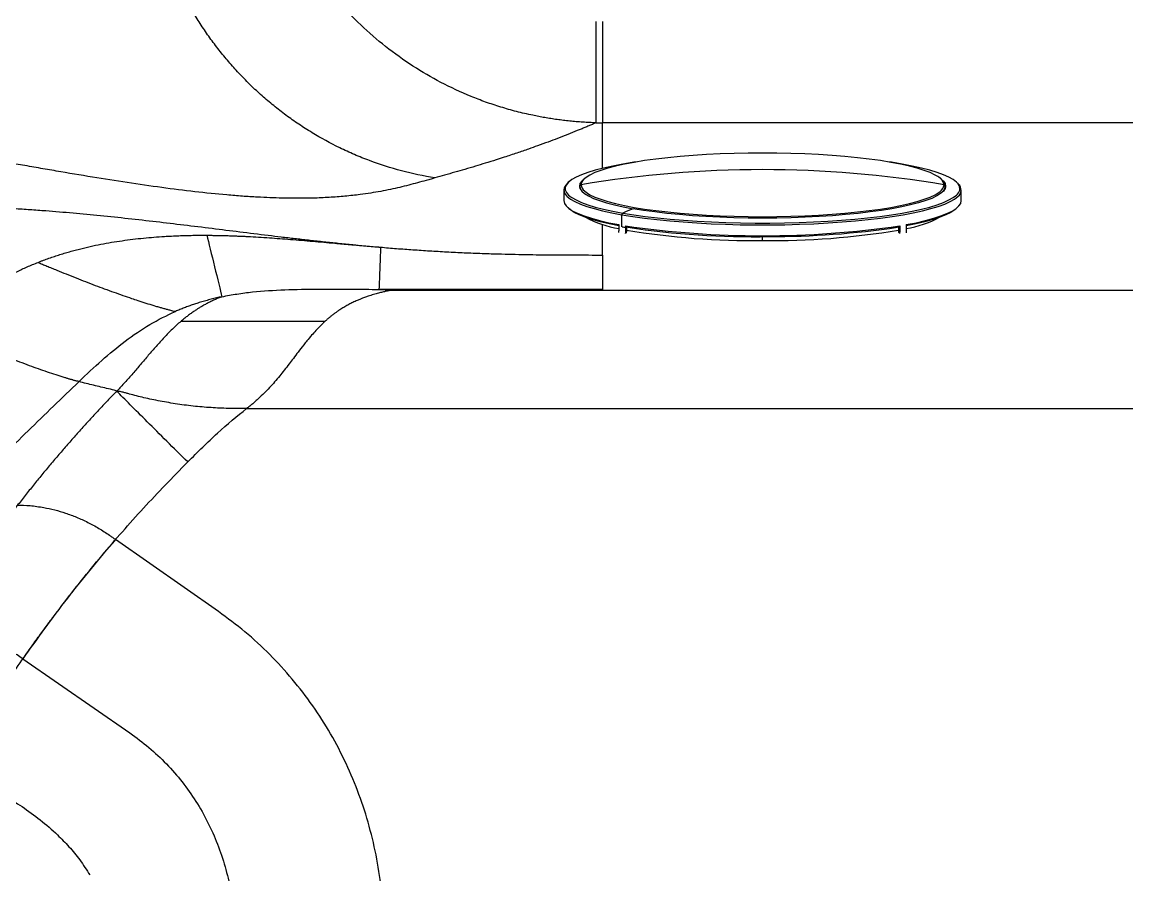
# Model space of a CAD drawing. Extents: x 0 to 84, y -21 to 126.
# Drawn here: x 25.87 to 39.67, y 15.25 to 25.89 of the extents above; entities that cross this region are included whole.
import ezdxf

# ---------------------------------------------------------------- set-up
doc = ezdxf.new("R2010")
doc.units = 0
doc.header["$MEASUREMENT"] = 0
doc.layers.add('1', color=4, linetype='Continuous')

# ---------------------------------------------------------------- blocks, each defined once
blk = doc.blocks.new('PRODIGY')
at = {"layer": '1', "color": 3, "linetype": 'Continuous', "lineweight": 25}
for p, q in [((33.041, 24.635), (33.123, 24.635)), ((44.893, 24.635), (33.123, 24.635)), ((33.123, 24.065), (33.123, 24.635)), ((32.87, 23.915), (32.857, 23.9)), ((37.562, 23.879), (37.561, 23.881)), ((32.638, 23.795), (32.638, 23.664)), ((32.837, 23.846), (32.836, 23.83)), ((32.836, 23.83), (32.836, 23.827)), ((32.837, 23.846), (32.837, 23.842)), ((37.403, 23.849), (37.406, 23.836)), ((37.404, 23.83), (37.404, 23.846)), ((37.404, 23.83), (37.405, 23.826)), ((37.602, 23.664), (37.602, 23.795)), ((33.365, 23.337), (33.365, 23.488)), ((33.123, 22.985), (33.123, 23.368)), ((33.324, 23.364), (33.324, 23.286)), ((33.408, 23.349), (33.408, 23.33)), ((33.408, 23.33), (33.408, 23.271)), ((33.421, 23.347), (33.421, 23.274)), ((33.436, 23.344), (33.436, 23.331)), ((36.805, 23.344), (36.805, 23.331)), ((36.819, 23.347), (36.819, 23.332)), ((36.819, 23.332), (36.819, 23.274)), ((36.833, 23.349), (36.833, 23.271)), ((36.916, 23.364), (36.916, 23.286)), ((33.326, 23.267), (33.324, 23.286)), ((33.408, 23.271), (33.405, 23.253)), ((33.421, 23.274), (33.408, 23.271)), ((33.42, 23.259), (33.421, 23.274)), ((35.12, 23.164), (35.12, 23.214)), ((35.199, 23.229), (35.199, 23.214)), ((36.819, 23.274), (36.821, 23.26)), ((36.833, 23.271), (36.819, 23.274)), ((36.835, 23.253), (36.833, 23.271)), ((33.123, 22.985), (33.123, 22.554)), ((30.33, 22.556), (30.487, 22.544)), ((30.487, 22.544), (44.014, 22.544)), ((27.054, 21.285), (27.049, 21.291)), ((27.049, 21.291), (27.059, 21.289)), ((28.677, 21.068), (44.014, 21.068)), ((27.941, 20.401), (27.937, 20.397)), ((28.325, 18.534), (27.039, 19.434)), ((25.881, 17.944), (27.22, 17.019))]:
    blk.add_line(p, q, dxfattribs=at)
at = {"layer": '1', "color": 3, "linetype": 'Continuous', "lineweight": 25, "flags": 128}
for points in [[(33.56, 24.149), (33.512, 24.142), (33.377, 24.12), (33.251, 24.096), (33.136, 24.071), (33.032, 24.044), (32.94, 24.016), (32.86, 23.987), (32.793, 23.957), (32.739, 23.926), (32.713, 23.908)], [(35.12, 24.258), (34.942, 24.256), (34.766, 24.253), (34.591, 24.247), (34.42, 24.238), (34.253, 24.227), (34.091, 24.214), (33.936, 24.199), (33.788, 24.182), (33.648, 24.163), (33.517, 24.141), (33.396, 24.118), (33.286, 24.094), (33.187, 24.068), (33.1, 24.041), (33.026, 24.013), (32.964, 23.983), (32.916, 23.953), (32.881, 23.923), (32.88, 23.922)], [(37.308, 23.965), (37.276, 23.983), (37.215, 24.013), (37.14, 24.041), (37.053, 24.068), (36.954, 24.094), (36.844, 24.118), (36.723, 24.141), (36.593, 24.163), (36.453, 24.182), (36.305, 24.199), (36.149, 24.214), (35.988, 24.227), (35.821, 24.238), (35.649, 24.247), (35.475, 24.253), (35.298, 24.256), (35.12, 24.258)], [(36.864, 24.12), (36.729, 24.142), (36.681, 24.149)], [(37.551, 23.887), (37.543, 23.894), (37.502, 23.926), (37.448, 23.957), (37.38, 23.987), (37.3, 24.016), (37.208, 24.044), (37.104, 24.071), (36.989, 24.096), (36.864, 24.12)], [(32.713, 23.908), (32.697, 23.894), (32.67, 23.863), (32.656, 23.83), (32.656, 23.798), (32.67, 23.766), (32.697, 23.734), (32.713, 23.721)], [(32.866, 23.913), (32.862, 23.908), (32.84, 23.877), (32.833, 23.846), (32.84, 23.814), (32.862, 23.783), (32.897, 23.752), (32.945, 23.722), (33.008, 23.692), (33.083, 23.664), (33.17, 23.636), (33.27, 23.61), (33.381, 23.585), (33.503, 23.562)], [(32.88, 23.922), (32.86, 23.892), (32.853, 23.861)], [(37.339, 23.943), (37.344, 23.939), (37.379, 23.908), (37.4, 23.877), (37.407, 23.846), (37.4, 23.814), (37.379, 23.783), (37.344, 23.752), (37.295, 23.722), (37.233, 23.692), (37.158, 23.664), (37.07, 23.636), (36.97, 23.61), (36.859, 23.585), (36.737, 23.562), (36.605, 23.541), (36.464, 23.522), (36.315, 23.504), (36.158, 23.489), (35.995, 23.476), (35.827, 23.465), (35.654, 23.456), (35.478, 23.45), (35.3, 23.446), (35.12, 23.445), (34.941, 23.446), (34.763, 23.45), (34.586, 23.456), (34.414, 23.465), (34.245, 23.476), (34.082, 23.489), (33.925, 23.504), (33.776, 23.522), (33.635, 23.541), (33.503, 23.562)], [(32.895, 23.785), (32.916, 23.768), (32.964, 23.738), (33.026, 23.709), (33.1, 23.68), (33.187, 23.653), (33.286, 23.627), (33.396, 23.603), (33.517, 23.58), (33.648, 23.559), (33.788, 23.539), (33.936, 23.522), (34.091, 23.507), (34.253, 23.494), (34.42, 23.483), (34.591, 23.474), (34.766, 23.468), (34.942, 23.465), (35.12, 23.463), (35.298, 23.465), (35.475, 23.468), (35.649, 23.474), (35.821, 23.483), (35.988, 23.494), (36.149, 23.507), (36.305, 23.522), (36.453, 23.539), (36.593, 23.559), (36.723, 23.58), (36.844, 23.603), (36.954, 23.627), (37.053, 23.653), (37.14, 23.68), (37.215, 23.709), (37.276, 23.738), (37.325, 23.768), (37.337, 23.778)], [(33.377, 23.509), (33.512, 23.487), (33.656, 23.467), (33.808, 23.448), (33.968, 23.432), (34.134, 23.418), (34.306, 23.406), (34.482, 23.397), (34.662, 23.39), (34.844, 23.385), (35.028, 23.383), (35.212, 23.383), (35.396, 23.385), (35.579, 23.39), (35.758, 23.397), (35.935, 23.406), (36.106, 23.418), (36.272, 23.432), (36.432, 23.448), (36.584, 23.467), (36.729, 23.487), (36.864, 23.509), (36.989, 23.532), (37.104, 23.558), (37.208, 23.584), (37.3, 23.612), (37.38, 23.641), (37.448, 23.672), (37.502, 23.702), (37.543, 23.734), (37.554, 23.745)], [(37.381, 23.786), (37.376, 23.78), (37.363, 23.768)], [(32.638, 23.664), (32.646, 23.63), (32.667, 23.598), (32.703, 23.565), (32.753, 23.533), (32.816, 23.502), (32.893, 23.472), (32.983, 23.443), (33.085, 23.415), (33.199, 23.388), (33.324, 23.364)], [(32.672, 23.724), (32.682, 23.714), (32.723, 23.683), (32.778, 23.652), (32.845, 23.621), (32.926, 23.592), (33.019, 23.564), (33.123, 23.537), (33.239, 23.512), (33.365, 23.488)], [(32.713, 23.721), (32.739, 23.702), (32.793, 23.672), (32.86, 23.641), (32.94, 23.612), (33.032, 23.584), (33.136, 23.558), (33.251, 23.532), (33.377, 23.509)], [(33.365, 23.488), (33.501, 23.466), (33.646, 23.445), (33.8, 23.427), (33.961, 23.411), (34.128, 23.397), (34.301, 23.385), (34.478, 23.375), (34.659, 23.368), (34.842, 23.363), (35.027, 23.361), (35.213, 23.361), (35.398, 23.363), (35.582, 23.368), (35.763, 23.375), (35.94, 23.385), (36.113, 23.397), (36.28, 23.411), (36.441, 23.427), (36.594, 23.445), (36.739, 23.466), (36.875, 23.488), (37.001, 23.512), (37.117, 23.537), (37.222, 23.564), (37.314, 23.592), (37.395, 23.621), (37.463, 23.652), (37.518, 23.683), (37.559, 23.714), (37.563, 23.719)], [(36.916, 23.364), (37.042, 23.388), (37.156, 23.415), (37.258, 23.443), (37.347, 23.472), (37.424, 23.502), (37.488, 23.533), (37.538, 23.565), (37.573, 23.598), (37.595, 23.63), (37.602, 23.664)], [(33.324, 23.35), (33.203, 23.375), (33.092, 23.401), (32.993, 23.428), (32.905, 23.457), (32.831, 23.487), (32.769, 23.517), (32.721, 23.549), (32.693, 23.572)], [(37.547, 23.572), (37.52, 23.549), (37.471, 23.517), (37.41, 23.487), (37.335, 23.457), (37.248, 23.428), (37.149, 23.401), (37.038, 23.375), (36.916, 23.35)]]:
    blk.add_lwpolyline(points, dxfattribs=at)
at = {"layer": '1', "color": 3, "linetype": 'Continuous', "lineweight": 25}
for centre, radius, start, end in [((35.12, 10.409), 13.642, 89.9992, 99.5655), ((35.12, 10.409), 13.642, 80.4345, 90.0008), ((36.323, 17.616), 6.526, 85.2491, 85.6184), ((32.737, 23.796), 0.097, 128.3423, 227.5172), ((37.241, 23.832), 0.149, 11.1993, 63.3566), ((37.311, 23.844), 0.0909, 320.3328, 56.1066), ((37.489, 23.814), 0.0954, 312.9349, 49.1809), ((32.856, 23.841), 0.0195, 99.2177, 176.6102), ((32.949, 23.854), 0.113, 185.9617, 232.2344), ((32.964, 23.872), 0.111, 185.8762, 231.6961), ((37.272, 23.874), 0.116, 304.2976, 353.499), ((37.503, 23.795), 0.097, 308.3423, 47.5167), ((33.388, 23.489), 0.0229, 120.0734, 183.1272), ((36.713, 15.811), 8.39, 112.4964, 113.4348), ((33.577, 24.751), 1.458, 242.668, 260.0032), ((34.299, 28.669), 5.413, 260.0668, 260.5205), ((35.12, 35.171), 11.946, 261.7572, 278.2428), ((35.042, 34.231), 11.018, 261.62, 270.8186), ((35.225, 33.983), 10.768, 269.8631, 278.4372), ((36.663, 24.751), 1.458, 279.9967, 297.3321), ((35.014, 32.859), 9.695, 260.547, 270.6292), ((35.227, 32.859), 9.695, 269.3708, 279.453)]:
    blk.add_arc(centre, radius, start, end, dxfattribs=at)
for points, knots in [([(33.041, 24.635), (33.027, 24.636), (32.999, 24.637), (32.958, 24.638), (32.916, 24.641), (32.875, 24.643), (32.834, 24.646), (32.793, 24.649), (32.753, 24.653), (32.713, 24.657), (32.673, 24.661), (32.633, 24.666), (32.594, 24.671), (32.555, 24.676), (32.516, 24.681), (32.477, 24.687), (32.439, 24.693), (32.401, 24.7), (32.363, 24.707), (32.325, 24.714), (32.288, 24.721), (32.195, 24.74), (32.049, 24.774), (31.852, 24.83), (31.663, 24.893), (31.411, 24.99), (31.104, 25.132), (30.747, 25.341), (30.412, 25.58), (30.097, 25.855), (29.81, 26.157), (29.55, 26.489), (29.324, 26.845), (29.165, 27.159), (29.057, 27.419), (28.985, 27.618), (28.923, 27.82), (28.882, 27.982), (28.856, 28.1), (28.841, 28.174), (28.828, 28.249), (28.815, 28.324), (28.804, 28.399), (28.795, 28.475), (28.786, 28.551), (28.779, 28.628), (28.773, 28.705), (28.769, 28.782), (28.767, 28.834), (28.766, 28.86)], [0, 0, 0, 0, 0.00639, 0.012745, 0.019066, 0.025351, 0.031602, 0.037818, 0.043999, 0.050145, 0.056256, 0.062333, 0.068374, 0.07438, 0.080352, 0.086288, 0.09219, 0.098056, 0.103888, 0.109685, 0.115446, 0.121173, 0.152879, 0.183862, 0.214122, 0.24366, 0.306598, 0.36753, 0.430958, 0.49275, 0.556366, 0.619139, 0.682793, 0.74624, 0.777881, 0.809622, 0.841472, 0.873434, 0.884757, 0.896115, 0.90751, 0.918941, 0.930408, 0.941913, 0.953455, 0.965035, 0.976652, 0.988307, 1, 1, 1, 1]), ([(31.028, 23.947), (30.885, 23.97), (30.747, 24), (30.475, 24.072), (30.343, 24.115), (30.149, 24.187), (30.086, 24.212), (29.961, 24.266), (29.9, 24.294), (29.721, 24.381), (29.606, 24.444), (29.438, 24.546), (29.382, 24.581), (29.274, 24.654), (29.221, 24.692), (29.116, 24.769), (29.065, 24.809), (28.965, 24.89), (28.917, 24.931), (28.822, 25.015), (28.775, 25.058), (28.684, 25.147), (28.639, 25.192), (28.552, 25.285), (28.51, 25.332), (28.427, 25.427), (28.387, 25.475), (28.308, 25.575), (28.269, 25.626), (28.213, 25.703), (28.195, 25.729), (28.159, 25.781), (28.141, 25.808), (28.089, 25.887), (28.055, 25.94), (27.989, 26.049), (27.957, 26.105), (27.896, 26.218), (27.866, 26.275), (27.809, 26.391), (27.782, 26.449), (27.705, 26.626), (27.658, 26.745), (27.574, 26.991), (27.537, 27.117), (27.473, 27.377), (27.446, 27.51), (27.403, 27.778), (27.388, 27.913), (27.373, 28.119), (27.37, 28.188), (27.366, 28.328), (27.365, 28.398), (27.367, 28.469)], [0, 0, 0, 0, 0.0625, 0.0625, 0.125, 0.125, 0.15625, 0.15625, 0.1875, 0.1875, 0.25, 0.25, 0.28125, 0.28125, 0.3125, 0.3125, 0.34375, 0.34375, 0.375, 0.375, 0.40625, 0.40625, 0.4375, 0.4375, 0.46875, 0.46875, 0.5, 0.5, 0.53125, 0.53125, 0.546875, 0.546875, 0.5625, 0.5625, 0.59375, 0.59375, 0.625, 0.625, 0.65625, 0.65625, 0.6875, 0.6875, 0.75, 0.75, 0.8125, 0.8125, 0.875, 0.875, 0.9375, 0.9375, 0.96875, 0.96875, 1, 1, 1, 1]), ([(33.041, 24.635), (33.041, 24.665), (33.041, 24.718), (33.041, 24.863), (33.041, 24.956), (33.041, 25.176), (33.041, 25.304), (33.042, 25.585), (33.042, 25.738), (33.042, 25.899)], [0, 0, 0, 0, 0.25, 0.25, 0.5, 0.5, 0.75, 0.75, 1, 1, 1, 1]), ([(33.123, 25.899), (33.123, 25.82), (33.123, 25.742), (33.123, 25.59), (33.123, 25.515), (33.123, 25.372), (33.123, 25.304), (33.123, 25.174), (33.123, 25.114), (33.123, 25.002), (33.123, 24.951), (33.123, 24.859), (33.123, 24.818), (33.123, 24.747), (33.123, 24.718), (33.123, 24.668), (33.123, 24.649), (33.123, 24.635)], [0, 0, 0, 0, 0.125, 0.125, 0.25, 0.25, 0.375, 0.375, 0.5, 0.5, 0.625, 0.625, 0.75, 0.75, 0.875, 0.875, 1, 1, 1, 1]), ([(33.041, 24.635), (33.026, 24.629), (32.996, 24.616), (32.949, 24.596), (32.902, 24.577), (32.854, 24.557), (32.783, 24.528), (32.685, 24.489), (32.564, 24.441), (32.438, 24.394), (32.317, 24.35), (32.188, 24.304), (32.049, 24.256), (31.914, 24.212), (31.782, 24.169), (31.662, 24.132), (31.531, 24.092), (31.405, 24.055), (31.276, 24.018), (31.152, 23.982), (31.068, 23.958), (31.028, 23.947)], [0, 0, 0, 0, 0.024626, 0.04952, 0.074676, 0.100092, 0.125765, 0.18742, 0.251886, 0.312438, 0.378115, 0.432722, 0.504151, 0.581259, 0.629598, 0.695844, 0.754213, 0.818284, 0.87776, 0.940326, 1, 1, 1, 1]), ([(31.028, 23.947), (31.013, 23.942), (30.977, 23.932), (30.904, 23.912), (30.811, 23.886), (30.702, 23.857), (30.59, 23.829), (30.474, 23.803), (30.315, 23.772), (30.129, 23.742), (29.911, 23.718), (29.714, 23.703), (29.517, 23.694), (29.32, 23.692), (29.091, 23.694), (28.858, 23.704), (28.625, 23.718), (28.367, 23.739), (28.032, 23.773), (27.614, 23.826), (27.186, 23.888), (26.745, 23.958), (26.376, 24.02), (26.076, 24.072), (25.89, 24.104), (25.741, 24.13), (25.629, 24.149), (25.516, 24.169), (25.439, 24.182), (25.401, 24.188)], [0, 0, 0, 0, 0.01491, 0.035286, 0.070376, 0.105192, 0.139661, 0.173719, 0.207315, 0.272976, 0.316568, 0.358249, 0.398246, 0.432749, 0.466815, 0.517332, 0.546588, 0.575851, 0.634382, 0.692898, 0.753126, 0.812849, 0.875238, 0.905984, 0.937417, 0.95263, 0.96813, 0.98392, 1, 1, 1, 1]), ([(32.706, 23.904), (32.698, 23.899), (32.689, 23.893), (32.684, 23.886), (32.683, 23.885)], [0, 0, 0, 0, 0.876653, 1, 1, 1, 1]), ([(32.857, 23.9), (32.856, 23.9), (32.848, 23.89), (32.84, 23.87), (32.838, 23.85), (32.837, 23.841)], [0, 0, 0, 0, 0.020063, 0.562438, 1, 1, 1, 1]), ([(37.355, 23.932), (37.344, 23.942), (37.333, 23.952), (37.316, 23.962), (37.316, 23.962)], [0, 0, 0, 0, 0.98085, 1, 1, 1, 1]), ([(24.811, 23.606), (24.842, 23.605), (24.906, 23.604), (25.002, 23.601), (25.098, 23.598), (25.194, 23.595), (25.29, 23.591), (25.387, 23.587), (25.484, 23.582), (25.581, 23.577), (25.678, 23.572), (25.776, 23.566), (25.874, 23.56), (25.972, 23.553), (26.07, 23.546), (26.363, 23.524), (26.857, 23.48), (27.431, 23.417), (27.896, 23.361), (28.244, 23.319), (28.594, 23.275), (28.882, 23.239), (29.111, 23.212), (29.279, 23.192), (29.45, 23.173), (29.624, 23.153), (29.801, 23.135), (29.981, 23.116), (30.165, 23.099), (30.289, 23.088), (30.351, 23.083)], [0, 0, 0, 0, 0.017146, 0.034337, 0.051573, 0.068855, 0.086182, 0.103556, 0.120976, 0.138443, 0.155956, 0.173517, 0.191124, 0.208779, 0.226482, 0.244232, 0.367217, 0.49351, 0.555869, 0.619608, 0.682092, 0.746238, 0.775986, 0.8063, 0.83718, 0.868622, 0.900627, 0.933192, 0.966316, 1, 1, 1, 1]), ([(26.073, 22.893), (26.084, 22.898), (26.107, 22.907), (26.141, 22.92), (26.175, 22.932), (26.209, 22.944), (26.243, 22.956), (26.277, 22.968), (26.311, 22.979), (26.346, 22.99), (26.38, 23.001), (26.415, 23.011), (26.45, 23.022), (26.484, 23.031), (26.519, 23.041), (26.554, 23.05), (26.622, 23.068), (26.723, 23.092), (26.856, 23.12), (26.989, 23.144), (27.166, 23.171), (27.386, 23.198), (27.593, 23.214), (27.74, 23.222), (27.829, 23.226), (27.917, 23.229), (28.005, 23.231), (28.092, 23.232), (28.151, 23.231), (28.18, 23.231)], [0, 0, 0, 0, 0.0166753, 0.0333661, 0.0500729, 0.0667964, 0.0835373, 0.1002965, 0.1170746, 0.1338726, 0.1506914, 0.1675323, 0.1843963, 0.2012848, 0.2181992, 0.2351398, 0.2521064, 0.3167809, 0.3807312, 0.4439653, 0.5064999, 0.6332965, 0.7560469, 0.7973426, 0.838388, 0.8791769, 0.9197073, 0.9599803, 1, 1, 1, 1]), ([(28.18, 23.231), (28.197, 23.231), (28.231, 23.231), (28.282, 23.23), (28.334, 23.229), (28.385, 23.228), (28.436, 23.227), (28.487, 23.225), (28.539, 23.223), (28.59, 23.221), (28.641, 23.219), (28.765, 23.212), (28.959, 23.201), (29.229, 23.18), (29.502, 23.157), (29.718, 23.138), (29.873, 23.124), (29.968, 23.116), (30.064, 23.108), (30.159, 23.099), (30.255, 23.091), (30.319, 23.085), (30.351, 23.083)], [0, 0, 0, 0, 0.024181, 0.04833, 0.072449, 0.096539, 0.120603, 0.144642, 0.168658, 0.192654, 0.216631, 0.24059, 0.36524, 0.48714, 0.61493, 0.740161, 0.783269, 0.826464, 0.86974, 0.913092, 0.956514, 1, 1, 1, 1]), ([(36.916, 23.286), (36.916, 23.279), (36.916, 23.271), (36.913, 23.263), (36.913, 23.261)], [0, 0, 0, 0, 0.7943378, 1, 1, 1, 1]), ([(30.351, 23.083), (30.35, 23.069), (30.35, 23.053), (30.348, 23.017), (30.347, 22.996), (30.345, 22.95), (30.344, 22.924), (30.342, 22.87), (30.341, 22.842), (30.339, 22.786), (30.338, 22.759), (30.336, 22.706), (30.335, 22.681), (30.333, 22.637), (30.332, 22.617), (30.331, 22.583), (30.33, 22.568), (30.329, 22.556)], [0, 0, 0, 0, 0.125, 0.125, 0.25, 0.25, 0.375, 0.375, 0.5, 0.5, 0.625, 0.625, 0.75, 0.75, 0.875, 0.875, 1, 1, 1, 1]), ([(30.351, 23.083), (30.384, 23.08), (30.45, 23.074), (30.551, 23.066), (30.652, 23.058), (30.755, 23.051), (30.859, 23.044), (30.964, 23.037), (31.07, 23.031), (31.177, 23.025), (31.286, 23.019), (31.396, 23.014), (31.507, 23.009), (31.62, 23.005), (31.809, 22.999), (32.078, 22.992), (32.425, 22.987), (32.774, 22.985), (33.007, 22.985), (33.123, 22.985)], [0, 0, 0, 0, 0.035803, 0.072036, 0.108698, 0.145792, 0.183316, 0.221271, 0.259659, 0.29848, 0.337736, 0.377426, 0.417554, 0.458119, 0.499124, 0.622633, 0.749015, 0.874419, 1, 1, 1, 1]), ([(24.815, 22.088), (24.825, 22.097), (24.844, 22.115), (24.874, 22.141), (24.904, 22.167), (24.934, 22.193), (24.98, 22.232), (25.041, 22.283), (25.142, 22.364), (25.27, 22.459), (25.425, 22.564), (25.583, 22.66), (25.711, 22.729), (25.808, 22.777), (25.872, 22.808), (25.938, 22.837), (26.005, 22.866), (26.05, 22.884), (26.073, 22.893)], [0, 0, 0, 0, 0.025506, 0.051283, 0.077329, 0.103642, 0.13022, 0.195592, 0.258324, 0.386542, 0.508961, 0.630546, 0.754988, 0.80216, 0.850242, 0.89924, 0.949158, 1, 1, 1, 1]), ([(26.073, 22.893), (26.082, 22.89), (26.1, 22.882), (26.127, 22.87), (26.155, 22.858), (26.184, 22.846), (26.213, 22.834), (26.243, 22.821), (26.274, 22.809), (26.334, 22.784), (26.425, 22.747), (26.545, 22.699), (26.667, 22.651), (26.785, 22.606), (26.903, 22.562), (27.018, 22.521), (27.132, 22.481), (27.231, 22.447), (27.301, 22.423), (27.37, 22.401), (27.445, 22.377), (27.525, 22.352), (27.587, 22.334), (27.631, 22.322), (27.673, 22.31), (27.71, 22.3), (27.74, 22.292), (27.765, 22.286), (27.781, 22.282), (27.788, 22.28)], [0, 0, 0, 0, 0.013433, 0.027316, 0.041636, 0.056377, 0.071523, 0.087059, 0.102969, 0.119236, 0.18039, 0.246617, 0.310176, 0.376957, 0.440055, 0.507837, 0.572869, 0.637415, 0.68429, 0.701292, 0.764309, 0.826225, 0.857924, 0.886752, 0.917357, 0.945058, 0.964768, 0.983077, 1, 1, 1, 1]), ([(28.369, 22.464), (28.431, 22.477), (28.493, 22.488), (28.589, 22.503), (28.621, 22.508), (28.685, 22.516), (28.718, 22.52), (28.882, 22.537), (29.017, 22.546), (29.291, 22.556), (29.431, 22.558), (29.71, 22.56), (29.85, 22.559), (29.986, 22.558)], [0, 0, 0, 0, 0.125, 0.125, 0.1875, 0.1875, 0.25, 0.25, 0.5, 0.5, 0.75, 0.75, 1, 1, 1, 1]), ([(30.487, 22.544), (30.48, 22.543), (30.466, 22.54), (30.444, 22.536), (30.421, 22.532), (30.397, 22.527), (30.365, 22.52), (30.32, 22.508), (30.26, 22.492), (30.202, 22.473), (30.13, 22.448), (30.062, 22.42), (29.992, 22.387), (29.941, 22.361), (29.891, 22.332), (29.847, 22.305), (29.81, 22.28), (29.778, 22.257), (29.746, 22.233), (29.715, 22.208), (29.685, 22.182), (29.665, 22.165), (29.655, 22.156)], [0, 0, 0, 0, 0.0238893, 0.0488487, 0.074883, 0.101997, 0.1301954, 0.1836949, 0.2579042, 0.3325149, 0.3834998, 0.5075484, 0.5711633, 0.6307232, 0.6928311, 0.7536833, 0.7950026, 0.8362176, 0.877327, 0.9183288, 0.9592207, 1, 1, 1, 1]), ([(33.123, 22.554), (32.891, 22.554), (32.536, 22.554), (32.072, 22.554), (31.674, 22.554), (31.242, 22.555), (30.775, 22.555), (30.475, 22.556), (30.33, 22.556)], [0, 0, 0, 0, 0.249288, 0.380448, 0.498862, 0.677213, 0.844258, 1, 1, 1, 1]), ([(28.369, 22.464), (28.358, 22.462), (28.335, 22.457), (28.301, 22.449), (28.267, 22.441), (28.234, 22.432), (28.2, 22.424), (28.167, 22.414), (28.134, 22.405), (28.101, 22.395), (28.061, 22.383), (28.012, 22.367), (27.955, 22.347), (27.899, 22.326), (27.843, 22.304), (27.807, 22.288), (27.788, 22.28)], [0, 0, 0, 0, 0.057544, 0.11484, 0.171891, 0.228701, 0.285276, 0.341618, 0.397733, 0.453625, 0.509299, 0.607596, 0.705787, 0.803901, 0.901962, 1, 1, 1, 1]), ([(28.369, 22.464), (28.361, 22.461), (28.346, 22.455), (28.322, 22.445), (28.298, 22.435), (28.275, 22.425), (28.252, 22.414), (28.229, 22.403), (28.207, 22.392), (28.184, 22.381), (28.162, 22.369), (28.14, 22.357), (28.119, 22.344), (28.094, 22.33), (28.065, 22.312), (28.038, 22.294), (28.007, 22.273), (27.973, 22.249), (27.933, 22.219), (27.894, 22.188), (27.868, 22.166), (27.855, 22.156)], [0, 0, 0, 0, 0.042312, 0.084547, 0.126703, 0.168779, 0.210775, 0.252693, 0.294536, 0.336308, 0.378014, 0.419658, 0.461247, 0.502787, 0.565047, 0.627255, 0.668322, 0.751536, 0.834366, 0.917189, 1, 1, 1, 1]), ([(26.584, 21.404), (26.678, 21.494), (26.772, 21.583), (26.964, 21.754), (27.062, 21.835), (27.261, 21.985), (27.363, 22.054), (27.572, 22.177), (27.679, 22.232), (27.788, 22.28)], [0, 0, 0, 0, 0.25, 0.25, 0.5, 0.5, 0.75, 0.75, 1, 1, 1, 1]), ([(26.584, 21.404), (26.578, 21.405), (26.568, 21.408), (26.553, 21.412), (26.537, 21.416), (26.521, 21.42), (26.505, 21.425), (26.488, 21.43), (26.471, 21.434), (26.453, 21.439), (26.436, 21.445), (26.418, 21.45), (26.373, 21.464), (26.298, 21.487), (26.155, 21.535), (25.964, 21.603), (25.765, 21.679), (25.6, 21.745), (25.479, 21.794), (25.358, 21.845), (25.238, 21.896), (25.123, 21.946), (25.035, 21.986), (24.974, 22.013), (24.939, 22.03), (24.905, 22.045), (24.873, 22.06), (24.843, 22.075), (24.824, 22.084), (24.815, 22.088)], [0, 0, 0, 0, 0.011406, 0.022874, 0.034406, 0.045999, 0.057654, 0.06937, 0.081145, 0.09298, 0.104872, 0.116821, 0.128827, 0.194143, 0.261493, 0.392099, 0.528966, 0.594338, 0.659642, 0.723395, 0.784994, 0.845555, 0.900953, 0.919934, 0.937945, 0.954971, 0.970996, 0.986008, 1, 1, 1, 1]), ([(27.855, 22.156), (27.819, 22.124), (27.784, 22.092), (27.715, 22.025), (27.68, 21.991), (27.63, 21.937), (27.613, 21.918), (27.579, 21.882), (27.563, 21.863), (27.514, 21.808), (27.482, 21.77), (27.417, 21.695), (27.385, 21.657), (27.337, 21.6), (27.321, 21.581), (27.288, 21.543), (27.272, 21.524), (27.239, 21.486), (27.222, 21.467), (27.189, 21.43), (27.173, 21.411), (27.124, 21.358), (27.092, 21.323), (27.059, 21.289)], [0, 0, 0, 0, 0.125, 0.125, 0.25, 0.25, 0.3125, 0.3125, 0.375, 0.375, 0.5, 0.5, 0.625, 0.625, 0.6875, 0.6875, 0.75, 0.75, 0.8125, 0.8125, 0.875, 0.875, 1, 1, 1, 1]), ([(29.655, 22.156), (29.574, 22.156), (29.42, 22.156), (29.207, 22.156), (29.029, 22.156), (28.888, 22.156), (28.788, 22.156), (28.726, 22.156), (28.666, 22.156), (28.595, 22.156), (28.5, 22.156), (28.407, 22.156), (28.302, 22.156), (28.209, 22.156), (28.128, 22.156), (28.07, 22.156), (28.014, 22.156), (27.958, 22.156), (27.905, 22.156), (27.871, 22.156), (27.855, 22.156)], [0, 0, 0, 0, 0.1263772, 0.2373629, 0.3303086, 0.4036691, 0.4566395, 0.4888908, 0.5003345, 0.5520442, 0.6036326, 0.6549793, 0.7059856, 0.7816198, 0.8189559, 0.8559318, 0.891412, 0.9288047, 0.96718, 1, 1, 1, 1]), ([(29.655, 22.156), (29.65, 22.151), (29.639, 22.141), (29.623, 22.126), (29.607, 22.11), (29.591, 22.094), (29.575, 22.077), (29.558, 22.06), (29.529, 22.029), (29.487, 21.981), (29.436, 21.921), (29.381, 21.851), (29.324, 21.778), (29.264, 21.698), (29.206, 21.622), (29.149, 21.549), (29.089, 21.474), (29.028, 21.401), (28.963, 21.328), (28.896, 21.259), (28.837, 21.203), (28.789, 21.16), (28.753, 21.128), (28.716, 21.097), (28.69, 21.078), (28.677, 21.068)], [0, 0, 0, 0, 0.016694, 0.033705, 0.051034, 0.06868, 0.086641, 0.104916, 0.123504, 0.182165, 0.248455, 0.295386, 0.374463, 0.442586, 0.500738, 0.566779, 0.626714, 0.691173, 0.752124, 0.815305, 0.87674, 0.907587, 0.938399, 0.969197, 1, 1, 1, 1]), ([(24.093, 18.934), (24.297, 19.141), (24.501, 19.348), (24.911, 19.761), (25.117, 19.968), (25.531, 20.38), (25.739, 20.585), (26.158, 20.995), (26.37, 21.2), (26.584, 21.404)], [0, 0, 0, 0, 0.25, 0.25, 0.5, 0.5, 0.75, 0.75, 1, 1, 1, 1]), ([(27.049, 21.291), (27.017, 21.299), (26.953, 21.314), (26.859, 21.336), (26.766, 21.359), (26.674, 21.381), (26.614, 21.396), (26.584, 21.404)], [0, 0, 0, 0, 0.206908, 0.410322, 0.610283, 0.806829, 1, 1, 1, 1]), ([(27.054, 21.285), (27.035, 21.265), (26.997, 21.226), (26.94, 21.166), (26.883, 21.106), (26.827, 21.046), (26.771, 20.986), (26.715, 20.925), (26.66, 20.865), (26.604, 20.803), (26.549, 20.742), (26.495, 20.68), (26.44, 20.618), (26.386, 20.556), (26.332, 20.493), (26.278, 20.431), (26.225, 20.367), (26.172, 20.304), (26.119, 20.24), (26.067, 20.176), (26.015, 20.112), (25.963, 20.047), (25.912, 19.983), (25.86, 19.917), (25.791, 19.829), (25.696, 19.704), (25.566, 19.531), (25.412, 19.32), (25.249, 19.086), (25.094, 18.856), (24.963, 18.656), (24.86, 18.494), (24.784, 18.371), (24.742, 18.303), (24.725, 18.275)], [0, 0, 0, 0, 0.021569, 0.043143, 0.064721, 0.086304, 0.107893, 0.129488, 0.151089, 0.172698, 0.194313, 0.215935, 0.237566, 0.259204, 0.28085, 0.302504, 0.324167, 0.345839, 0.367519, 0.389208, 0.410906, 0.432613, 0.45433, 0.476055, 0.497789, 0.542815, 0.599556, 0.668052, 0.748343, 0.823572, 0.886389, 0.936752, 0.97463, 1, 1, 1, 1]), ([(27.941, 20.401), (27.853, 20.488), (27.766, 20.575), (27.596, 20.744), (27.514, 20.826), (27.36, 20.979), (27.289, 21.051), (27.16, 21.18), (27.102, 21.237), (27.054, 21.285)], [0, 0, 0, 0, 0.25, 0.25, 0.5, 0.5, 0.75, 0.75, 1, 1, 1, 1]), ([(28.677, 21.068), (28.666, 21.068), (28.643, 21.068), (28.61, 21.068), (28.57, 21.068), (28.525, 21.068), (28.455, 21.069), (28.367, 21.072), (28.221, 21.079), (28.034, 21.094), (27.811, 21.123), (27.631, 21.154), (27.493, 21.181), (27.395, 21.203), (27.301, 21.226), (27.229, 21.245), (27.174, 21.26), (27.14, 21.269), (27.11, 21.277), (27.085, 21.283), (27.068, 21.287), (27.059, 21.289)], [0, 0, 0, 0, 0.018672, 0.03691, 0.054704, 0.082815, 0.110761, 0.169254, 0.227455, 0.350405, 0.477773, 0.607561, 0.672956, 0.738133, 0.802104, 0.868838, 0.900133, 0.934361, 0.95361, 0.975491, 1, 1, 1, 1]), ([(27.941, 20.401), (28.004, 20.464), (28.067, 20.526), (28.191, 20.646), (28.252, 20.704), (28.436, 20.872), (28.557, 20.975), (28.677, 21.068)], [0, 0, 0, 0, 0.25, 0.25, 0.5, 0.5, 1, 1, 1, 1]), ([(25.106, 16.714), (25.162, 16.81), (25.286, 17.025), (25.482, 17.34), (25.681, 17.647), (25.85, 17.896), (25.988, 18.092), (26.097, 18.244), (26.176, 18.351), (26.227, 18.42), (26.255, 18.458), (26.281, 18.492), (26.306, 18.525), (26.329, 18.556), (26.35, 18.584), (26.525, 18.812), (26.863, 19.233), (27.385, 19.83), (27.753, 20.208), (27.937, 20.397)], [0, 0, 0, 0, 0.071507, 0.159837, 0.238542, 0.30769, 0.353121, 0.393273, 0.428163, 0.438729, 0.448701, 0.458078, 0.466862, 0.475052, 0.482649, 0.489652, 0.660286, 0.830341, 1, 1, 1, 1]), ([(25.814, 19.862), (25.866, 19.861), (25.97, 19.861), (26.087, 19.842), (26.145, 19.833)], [0, 0, 0, 0, 0.500045, 1, 1, 1, 1]), ([(26.145, 19.833), (26.19, 19.824), (26.278, 19.806), (26.415, 19.764), (26.554, 19.713), (26.693, 19.65), (26.831, 19.575), (26.919, 19.517), (26.963, 19.487)], [0, 0, 0, 0, 0.1703015, 0.3369658, 0.5012139, 0.6700398, 0.8358342, 1, 1, 1, 1]), ([(26.963, 19.487), (26.976, 19.479), (27.001, 19.461), (27.026, 19.443), (27.039, 19.434)], [0, 0, 0, 0, 0.499936, 1, 1, 1, 1]), ([(27.039, 19.434), (26.835, 19.193), (26.43, 18.711), (26.064, 18.199), (25.881, 17.944)], [0, 0, 0, 0, 0.502044, 1, 1, 1, 1]), ([(30.392, 14.196), (30.395, 14.336), (30.401, 14.615), (30.37, 15.032), (30.309, 15.446), (30.214, 15.854), (30.086, 16.252), (29.925, 16.638), (29.732, 17.009), (29.507, 17.361), (29.252, 17.693), (28.969, 18.001), (28.662, 18.286), (28.437, 18.451), (28.325, 18.534)], [0, 0, 0, 0, 0.083479, 0.166878, 0.250017, 0.333573, 0.416899, 0.500027, 0.583471, 0.666625, 0.750011, 0.83327, 0.916707, 1, 1, 1, 1]), ([(25.881, 17.944), (25.834, 17.976), (25.738, 18.04), (25.59, 18.124), (25.441, 18.195), (25.293, 18.253), (25.147, 18.293), (25.004, 18.314), (24.864, 18.316), (24.776, 18.299), (24.732, 18.29)], [0, 0, 0, 0, 0.125429, 0.250001, 0.376546, 0.499752, 0.62452, 0.749425, 0.874525, 1, 1, 1, 1]), ([(27.22, 17.019), (27.3, 16.96), (27.461, 16.842), (27.678, 16.635), (27.875, 16.41), (28.048, 16.167), (28.195, 15.907), (28.317, 15.633), (28.412, 15.35), (28.482, 15.059), (28.525, 14.763), (28.543, 14.463), (28.54, 14.163), (28.518, 13.964), (28.507, 13.865)], [0, 0, 0, 0, 0.08294, 0.166607, 0.249967, 0.332909, 0.415806, 0.499524, 0.582833, 0.665756, 0.749436, 0.832629, 0.916364, 1, 1, 1, 1]), ([(25.335, 16.41), (25.367, 16.392), (25.47, 16.335), (25.653, 16.238), (25.878, 16.099), (26.103, 15.935), (26.298, 15.767), (26.462, 15.598), (26.599, 15.433), (26.678, 15.309), (26.718, 15.246)], [0, 0, 0, 0, 0.059248, 0.193455, 0.338857, 0.492267, 0.64878, 0.760608, 0.877488, 1, 1, 1, 1])]:
    blk.add_open_spline(points, degree=3, knots=knots, dxfattribs=at)
for points in [[(28.18, 23.231), (28.224, 23.054), (28.331, 22.617), (28.369, 22.464)], [(29.986, 22.558), (30.105, 22.558), (30.22, 22.556), (30.33, 22.556)], [(27.059, 21.289), (27.057, 21.288), (27.056, 21.286), (27.054, 21.285)]]:
    blk.add_open_spline(points, degree=3, dxfattribs=at)

msp = doc.modelspace()

# ---------------------------------------------------------------- block references
at = {"layer": '1'}
msp.add_blockref('PRODIGY', (0, 0), dxfattribs=at)

doc.saveas('drawing.dxf')
